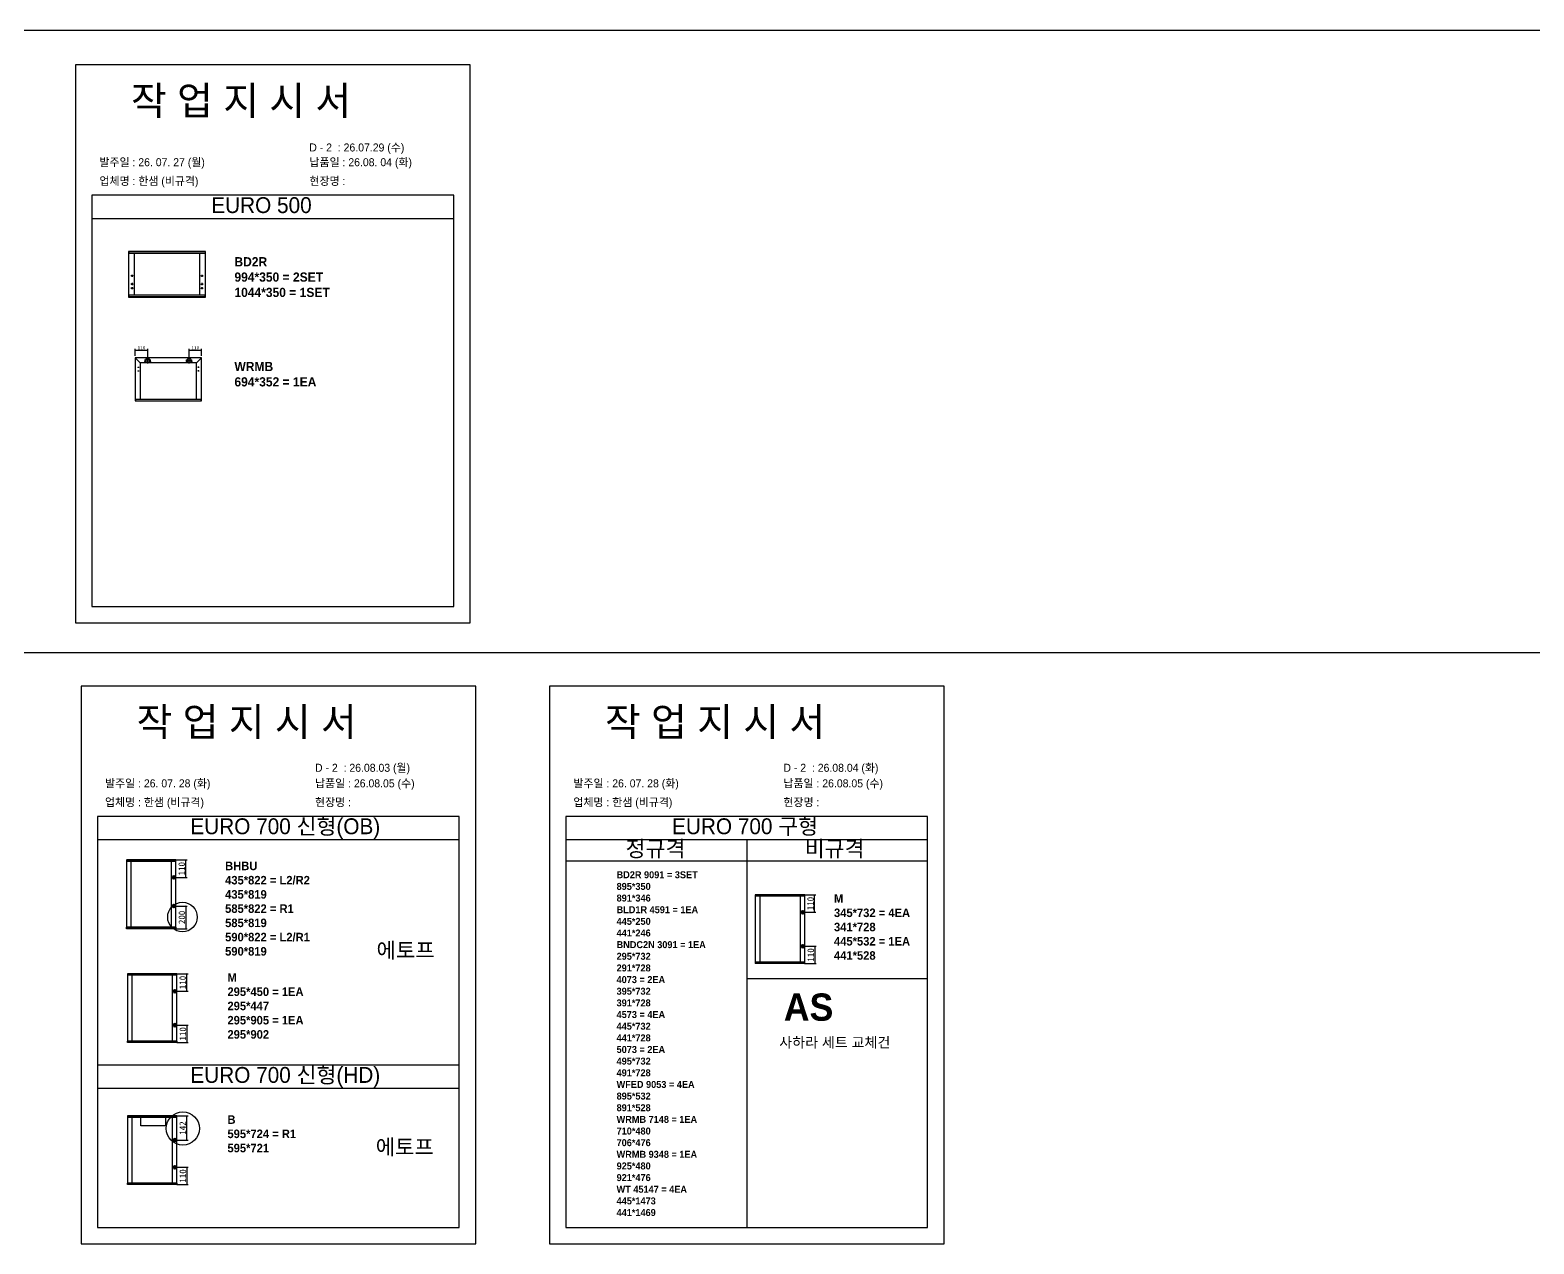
# Model space of a CAD drawing. Header units: millimetres. Extents: x -44117 to 256353, y -2095463 to 65325.
# Drawn here: x 113870 to 125316, y -1160810 to -1151568 of the extents above; entities that cross this region are included whole.
import ezdxf

# ---------------------------------------------------------------- set-up
doc = ezdxf.new("R2010")
doc.units = ezdxf.units.MM
doc.header["$LTSCALE"] = 10
doc.layers.add('Layer1', color=7, linetype='Continuous', lineweight=70)
doc.styles.add('MtX_Gulim', font='')
doc.styles.get('MtX_Gulim').set_extended_font_data('Gulim', bold=True)
doc.dimstyles.new('ISO-25', dxfattribs={"dimtxt": 2.5, "dimasz": 2.5, "dimexe": 1, "dimexo": 1, "dimtad": 1, "dimtxsty": 'Standard', "dimblk": 'ARCHTICK', "dimcen": 2.5, "dimadec": 0, "dimazin": 0, "dimtfac": 1, "dimtmove": 0, "dimatfit": 3, "dimfxl": 0, "dimarcsym": 0})

# ---------------------------------------------------------------- blocks, each defined once
blk = doc.blocks.new('_ArchTick')
at = {"color": 0, "linetype": 'ByBlock', "const_width": 0.15}
blk.add_lwpolyline([(-0.5, -0.5), (0.5, 0.5)], dxfattribs=at)
blk = doc.blocks.new('*D8070')
at = {"color": 0, "lineweight": -2}
for p, q in [((114670.7126620988, -1154048.559625376), (114670.7126620988, -1153995.666482949)), ((114670.7126620988, -1154005.666482949), (114765.0843343688, -1154005.666482949)), ((114765.0843343688, -1154067.174218451), (114765.0843343688, -1153995.666482949))]:
    blk.add_line(p, q, dxfattribs=at)
at = {"layer": 'Defpoints', "color": 0}
for p in [(114765.0843343688, -1154005.666482949), (114670.7126620988, -1154063.559625376), (114765.0843343688, -1154082.174218451)]:
    blk.add_point(p, dxfattribs=at)
at = {"color": 0, "lineweight": -2, "xscale": 10, "yscale": 10, "zscale": 10, "rotation": 180}
blk.add_blockref('_ArchTick', (114670.7126620988, -1154005.666482949), dxfattribs=at)
at = {"color": 0, "lineweight": -2, "xscale": 10, "yscale": 10, "zscale": 10}
blk.add_blockref('_ArchTick', (114765.0843343688, -1154005.666482949), dxfattribs=at)
at = {"color": 0, "insert": (114717.8984982338, -1153986.916482949), "char_height": 25, "attachment_point": 5}
blk.add_mtext('110', dxfattribs=at)
blk = doc.blocks.new('*D8071')
at = {"color": 0, "lineweight": -2}
for p, q in [((115080.3629615158, -1154067.174218451), (115080.3629615158, -1153995.666482949)), ((115080.3629615158, -1154005.666482949), (115174.7346194368, -1154005.666482949)), ((115174.7346194368, -1154048.559625376), (115174.7346194368, -1153995.666482949))]:
    blk.add_line(p, q, dxfattribs=at)
at = {"layer": 'Defpoints', "color": 0}
for p in [(115174.7346194368, -1154005.666482949), (115080.3629615158, -1154082.174218451), (115174.7346194368, -1154063.559625376)]:
    blk.add_point(p, dxfattribs=at)
at = {"color": 0, "lineweight": -2, "xscale": 10, "yscale": 10, "zscale": 10, "rotation": 180}
blk.add_blockref('_ArchTick', (115080.3629615158, -1154005.666482949), dxfattribs=at)
at = {"color": 0, "lineweight": -2, "xscale": 10, "yscale": 10, "zscale": 10}
blk.add_blockref('_ArchTick', (115174.7346194368, -1154005.666482949), dxfattribs=at)
at = {"color": 0, "insert": (115127.5487904763, -1153986.916482949), "char_height": 25, "attachment_point": 5}
blk.add_mtext('110', dxfattribs=at)
blk = doc.blocks.new('*D8093')
at = {"color": 0, "lineweight": -2}
for p, q in [((114979.0816087353, -1157886.735194737), (115065.2692093611, -1157886.735194737)), ((115055.2692093611, -1158019.724194063), (115055.2692093611, -1157886.735194737)), ((114979.0816087353, -1158019.724194063), (115065.2692093611, -1158019.724194063))]:
    blk.add_line(p, q, dxfattribs=at)
at = {"layer": 'Defpoints', "color": 0}
for p in [(114964.0816087353, -1157886.735194737), (115055.2692093611, -1157886.735194737), (114964.0816087353, -1158019.724194063)]:
    blk.add_point(p, dxfattribs=at)
at = {"color": 0, "lineweight": -2, "xscale": 10, "yscale": 10, "zscale": 10}
for p, rotation in [((115055.2692093611, -1157886.735194737), 90), ((115055.2692093611, -1158019.724194063), 270)]:
    blk.add_blockref('_ArchTick', p, dxfattribs=dict(at, rotation=rotation))
at = {"color": 0, "insert": (115024.0192093611, -1157953.2296944), "char_height": 25, "attachment_point": 5, "rotation": 90}
blk.add_mtext('{\\H2x;110}', dxfattribs=at)
blk = doc.blocks.new('*D8094')
at = {"color": 0, "lineweight": -2}
for p, q in [((114979.0816087353, -1158237.653021073), (115066.7276822408, -1158237.653021073)), ((115056.7276822408, -1158237.653021073), (115056.7276822408, -1158410.451466923)), ((114979.0816087353, -1158410.451466923), (115066.7276822408, -1158410.451466923))]:
    blk.add_line(p, q, dxfattribs=at)
at = {"layer": 'Defpoints', "color": 0}
for p in [(114964.0816087353, -1158237.653021073), (114964.0816087353, -1158410.451466923), (115056.7276822408, -1158410.451466923)]:
    blk.add_point(p, dxfattribs=at)
at = {"color": 0, "lineweight": -2, "xscale": 10, "yscale": 10, "zscale": 10}
for p, rotation in [((115056.7276822408, -1158237.653021073), 90), ((115056.7276822408, -1158410.451466923), 270)]:
    blk.add_blockref('_ArchTick', p, dxfattribs=dict(at, rotation=rotation))
at = {"color": 0, "insert": (115025.4776822408, -1158324.052243998), "char_height": 25, "attachment_point": 5, "rotation": 90}
blk.add_mtext('{\\H2x;200}', dxfattribs=at)
blk = doc.blocks.new('*D8100')
at = {"color": 0, "lineweight": -2}
for p, q in [((114986.7172838123, -1158753.171453733), (115072.9048844381, -1158753.171453733)), ((115062.9048844381, -1158886.16045306), (115062.9048844381, -1158753.171453733)), ((114986.7172838123, -1158886.16045306), (115072.9048844381, -1158886.16045306))]:
    blk.add_line(p, q, dxfattribs=at)
at = {"layer": 'Defpoints', "color": 0}
for p in [(114971.7172838123, -1158753.171453733), (115062.9048844381, -1158753.171453733), (114971.7172838123, -1158886.16045306)]:
    blk.add_point(p, dxfattribs=at)
at = {"color": 0, "lineweight": -2, "xscale": 10, "yscale": 10, "zscale": 10}
for p, rotation in [((115062.9048844381, -1158753.171453733), 90), ((115062.9048844381, -1158886.16045306), 270)]:
    blk.add_blockref('_ArchTick', p, dxfattribs=dict(at, rotation=rotation))
at = {"color": 0, "insert": (115031.6548844381, -1158819.665953397), "char_height": 25, "attachment_point": 5, "rotation": 90}
blk.add_mtext('{\\H2x;110}', dxfattribs=at)
blk = doc.blocks.new('*D8101')
at = {"color": 0, "lineweight": -2}
for p, q in [((114986.7172838123, -1159144.730956381), (115074.3633573178, -1159144.730956381)), ((115064.3633573178, -1159144.730956381), (115064.3633573178, -1159276.88772592)), ((114986.7172838123, -1159276.88772592), (115074.3633573178, -1159276.88772592))]:
    blk.add_line(p, q, dxfattribs=at)
at = {"layer": 'Defpoints', "color": 0}
for p in [(114971.7172838123, -1159144.730956381), (114971.7172838123, -1159276.88772592), (115064.3633573178, -1159276.88772592)]:
    blk.add_point(p, dxfattribs=at)
at = {"color": 0, "lineweight": -2, "xscale": 10, "yscale": 10, "zscale": 10}
for p, rotation in [((115064.3633573178, -1159144.730956381), 90), ((115064.3633573178, -1159276.88772592), 270)]:
    blk.add_blockref('_ArchTick', p, dxfattribs=dict(at, rotation=rotation))
at = {"color": 0, "insert": (115033.1133573178, -1159210.809341151), "char_height": 25, "attachment_point": 5, "rotation": 90}
blk.add_mtext('{\\H2x;110}', dxfattribs=at)
blk = doc.blocks.new('*D8103')
at = {"color": 0, "lineweight": -2}
for p, q in [((114986.7172838123, -1159835.224766269), (115072.9048844381, -1159835.224766269)), ((115062.9048844381, -1160020.019895938), (115062.9048844381, -1159835.224766269)), ((114986.7172838123, -1160020.019895938), (115072.9048844381, -1160020.019895938))]:
    blk.add_line(p, q, dxfattribs=at)
at = {"layer": 'Defpoints', "color": 0}
for p in [(114971.7172838123, -1159835.224766269), (115062.9048844381, -1159835.224766269), (114971.7172838123, -1160020.019895938)]:
    blk.add_point(p, dxfattribs=at)
at = {"color": 0, "lineweight": -2, "xscale": 10, "yscale": 10, "zscale": 10}
for p, rotation in [((115062.9048844381, -1159835.224766269), 90), ((115062.9048844381, -1160020.019895938), 270)]:
    blk.add_blockref('_ArchTick', p, dxfattribs=dict(at, rotation=rotation))
at = {"color": 0, "insert": (115031.6548844381, -1159927.622331103), "char_height": 25, "attachment_point": 5, "rotation": 90}
blk.add_mtext('{\\H2x;142}', dxfattribs=at)
blk = doc.blocks.new('*D8104')
at = {"color": 0, "lineweight": -2}
for p, q in [((114986.7172838123, -1160226.784268916), (115074.3633573178, -1160226.784268916)), ((115064.3633573178, -1160226.784268916), (115064.3633573178, -1160358.941038455)), ((114986.7172838123, -1160358.941038455), (115074.3633573178, -1160358.941038455))]:
    blk.add_line(p, q, dxfattribs=at)
at = {"layer": 'Defpoints', "color": 0}
for p in [(114971.7172838123, -1160226.784268916), (114971.7172838123, -1160358.941038455), (115064.3633573178, -1160358.941038455)]:
    blk.add_point(p, dxfattribs=at)
at = {"color": 0, "lineweight": -2, "xscale": 10, "yscale": 10, "zscale": 10}
for p, rotation in [((115064.3633573178, -1160226.784268916), 90), ((115064.3633573178, -1160358.941038455), 270)]:
    blk.add_blockref('_ArchTick', p, dxfattribs=dict(at, rotation=rotation))
at = {"color": 0, "insert": (115033.1133573178, -1160292.862653686), "char_height": 25, "attachment_point": 5, "rotation": 90}
blk.add_mtext('{\\H2x;110}', dxfattribs=at)
blk = doc.blocks.new('*D8117')
at = {"color": 0, "lineweight": -2}
for p, q in [((119765.5092938927, -1158152.223462549), (119851.6968945185, -1158152.223462549)), ((119841.6968945185, -1158285.212461875), (119841.6968945185, -1158152.223462549)), ((119765.5092938927, -1158285.212461875), (119851.6968945185, -1158285.212461875))]:
    blk.add_line(p, q, dxfattribs=at)
at = {"layer": 'Defpoints', "color": 0}
for p in [(119750.5092938927, -1158152.223462549), (119841.6968945185, -1158152.223462549), (119750.5092938927, -1158285.212461875)]:
    blk.add_point(p, dxfattribs=at)
at = {"color": 0, "lineweight": -2, "xscale": 10, "yscale": 10, "zscale": 10}
for p, rotation in [((119841.6968945185, -1158152.223462549), 90), ((119841.6968945185, -1158285.212461875), 270)]:
    blk.add_blockref('_ArchTick', p, dxfattribs=dict(at, rotation=rotation))
at = {"color": 0, "insert": (119810.4468945185, -1158218.717962212), "char_height": 25, "attachment_point": 5, "rotation": 90}
blk.add_mtext('{\\H2x;110}', dxfattribs=at)
blk = doc.blocks.new('*D8118')
at = {"color": 0, "lineweight": -2}
for p, q in [((119765.5092938928, -1158543.782965197), (119853.1553673982, -1158543.782965197)), ((119843.1553673982, -1158543.782965197), (119843.1553673982, -1158675.939734736)), ((119765.5092938928, -1158675.939734736), (119853.1553673982, -1158675.939734736))]:
    blk.add_line(p, q, dxfattribs=at)
at = {"layer": 'Defpoints', "color": 0}
for p in [(119750.5092938928, -1158543.782965197), (119750.5092938928, -1158675.939734736), (119843.1553673982, -1158675.939734736)]:
    blk.add_point(p, dxfattribs=at)
at = {"color": 0, "lineweight": -2, "xscale": 10, "yscale": 10, "zscale": 10}
for p, rotation in [((119843.1553673982, -1158543.782965197), 90), ((119843.1553673982, -1158675.939734736), 270)]:
    blk.add_blockref('_ArchTick', p, dxfattribs=dict(at, rotation=rotation))
at = {"color": 0, "insert": (119811.9053673982, -1158609.861349966), "char_height": 25, "attachment_point": 5, "rotation": 90}
blk.add_mtext('{\\H2x;110}', dxfattribs=at)

msp = doc.modelspace()

# ---------------------------------------------------------------- linework, layer by layer
at = {"color": 1}
for p, q in [((104196.7372060149, -1151567.958450844), (196465.8840699345, -1151567.958450844)), ((104196.7372060149, -1156306.428321245), (196465.8840699345, -1156306.428321245))]:
    msp.add_line(p, q, dxfattribs=at)
for p, q in [((117094.151123673, -1152826.083600116), (114341.2701035979, -1152826.083600116)), ((117094.151123673, -1153004.842107913), (114341.2701035979, -1153004.842107913)), ((114618.1651847547, -1153255.317427697), (114618.1651847547, -1153600.282797706)), ((115206.2866608443, -1153256.207023207), (114618.1651847547, -1153256.207023207)), ((115206.2866608443, -1153269.649799803), (114618.1651847547, -1153269.649799803)), ((115205.7924411165, -1153254.82320797), (114618.6594044825, -1153254.82320797)), ((114620.6362833937, -1153254.82320797), (114620.6362833937, -1153269.649799803)), ((114662.6449602573, -1153269.649799803), (114662.6449602573, -1153585.9504256)), ((115161.8068853417, -1153585.9504256), (115161.8068853417, -1153269.649799803)), ((115203.8155622053, -1153254.82320797), (115203.8155622053, -1153269.649799803)), ((115206.2866608443, -1153600.282797706), (115206.2866608443, -1153255.317427697)), ((114646.3357092397, -1153430.518316474), (114646.3357092397, -1153446.827567492)), ((115178.1161363593, -1153430.518316474), (115178.1161363593, -1153446.827567492)), ((114654.4903347485, -1153438.672944461), (114638.1810837309, -1153438.672944461)), ((114654.4903347485, -1153501.93306962), (114638.1810837309, -1153501.93306962)), ((114654.4903347485, -1153533.563134452), (114638.1810837309, -1153533.563134452)), ((114646.3357092397, -1153493.778441634), (114646.3357092397, -1153510.087692651)), ((114646.3357092397, -1153525.408506466), (114646.3357092397, -1153541.717757483)), ((115169.9615108506, -1153438.672944461), (115186.2707618681, -1153438.672944461)), ((115169.9615108506, -1153501.93306962), (115186.2707618681, -1153501.93306962)), ((115169.9615108506, -1153533.563134452), (115186.2707618681, -1153533.563134452)), ((115178.1161363593, -1153493.778441634), (115178.1161363593, -1153510.087692651)), ((115178.1161363593, -1153525.408506466), (115178.1161363593, -1153541.717757483)), ((115206.2866608443, -1153585.9504256), (114618.1651847547, -1153585.9504256)), ((115206.2866608443, -1153599.393202196), (114618.1651847547, -1153599.393202196)), ((114618.6594044825, -1153600.777017434), (115205.7924411165, -1153600.777017434)), ((114620.6362833937, -1153585.9504256), (114620.6362833937, -1153600.777017434)), ((115203.8155622053, -1153600.777017434), (115203.8155622053, -1153585.9504256)), ((114670.2797645854, -1154063.559625376), (114670.2797645854, -1154391.695940532)), ((114708.8076432779, -1154102.087504068), (114670.4065573315, -1154063.253520608)), ((115174.7346194368, -1154063.126727862), (114670.7126620988, -1154063.126727862)), ((114708.8076432779, -1154102.087504068), (114708.8076432779, -1154380.00770767)), ((115136.6396382577, -1154102.087504068), (114708.8076432779, -1154102.087504068)), ((114788.6968578188, -1154082.174218451), (114741.4718109189, -1154082.174218451)), ((114749.0671211716, -1154090.832168719), (114742.1407609572, -1154090.832168719)), ((114745.6039410644, -1154087.368988613), (114745.6039410644, -1154094.295348827)), ((114765.0843271943, -1154105.786741901), (114765.0843271943, -1154058.561695001)), ((114788.0278973775, -1154090.832168719), (114781.1015371631, -1154090.832168719)), ((114784.5647172703, -1154087.368988613), (114784.5647172703, -1154094.295348827)), ((115056.7504380659, -1154082.174218451), (115103.9754849658, -1154082.174218451)), ((115064.3457626676, -1154090.832168719), (115057.4194024532, -1154090.832168719)), ((115060.8825825604, -1154087.368988613), (115060.8825825604, -1154094.295348827)), ((115080.3629686903, -1154105.786741901), (115080.3629686903, -1154058.561695001)), ((115103.3065388735, -1154090.832168719), (115096.3801786591, -1154090.832168719)), ((115099.8433587663, -1154087.368988613), (115099.8433587663, -1154094.295348827)), ((115136.6396382577, -1154102.087504068), (115175.0407242041, -1154063.253520608)), ((115136.6396382577, -1154379.141912643), (115136.6396382577, -1154102.087504068)), ((115175.1675169502, -1154391.695940532), (115175.1675169502, -1154063.559625376)), ((114689.7601598629, -1154135.853511428), (114698.4181101309, -1154135.853511428)), ((114689.7601598629, -1154163.558950971), (114698.4181101309, -1154163.558950971)), ((114694.0891349969, -1154131.524534979), (114694.0891349969, -1154140.182485247)), ((114694.0891349969, -1154159.229974521), (114694.0891349969, -1154167.887924789)), ((115155.6871360218, -1154135.853511428), (115147.0291857538, -1154135.853511428)), ((115155.6871360218, -1154163.558950971), (115147.0291857538, -1154163.558950971)), ((115151.3581608878, -1154131.524534979), (115151.3581608878, -1154140.182485247)), ((115151.3581608878, -1154159.229974521), (115151.3581608878, -1154167.887924789)), ((114670.2797645854, -1154379.141912643), (115175.1675169502, -1154379.141912643)), ((114670.2797645854, -1154390.916725008), (115174.7346194368, -1154390.916725008)), ((114670.7126620988, -1154392.128838045), (115174.7346194368, -1154392.128838045)), ((114672.4442521524, -1154379.141912643), (114672.4442521524, -1154392.128838045)), ((115173.0030293832, -1154392.128838045), (115173.0030293832, -1154379.141912643)), ((117136.6007183642, -1157555.462549051), (114383.7196982891, -1157555.462549051)), ((120701.5256044202, -1157555.462549051), (117948.6445843451, -1157555.462549051)), ((117136.6007183642, -1157734.221056849), (114383.7196982891, -1157734.221056849)), ((120701.5256044202, -1157734.221056849), (117948.6445843451, -1157734.221056849)), ((119325.0850943826, -1157734.221056849), (119325.0850943826, -1160685.220627125)), ((114603.2966956889, -1157887.111427683), (114603.2966956889, -1158410.075221508)), ((114980.353891629, -1157887.788646984), (114603.2966956889, -1157887.788646984)), ((114980.353891629, -1157898.022183093), (114603.2966956889, -1157898.022183093)), ((114979.9776586838, -1157886.735194737), (114603.6729286341, -1157886.735194737)), ((114636.7814278115, -1157897.269717202), (114636.7814278115, -1158399.164478567)), ((114946.4929265611, -1158399.164478567), (114946.4929265611, -1157898.022183093)), ((114978.4727269029, -1157898.022183093), (114978.4727269029, -1157886.735194737)), ((114980.353891629, -1158410.075221508), (114980.353891629, -1157887.111427683)), ((120701.5256044202, -1157896.49004676), (117948.6445843451, -1157896.49004676)), ((119389.7243808463, -1158152.599695495), (119389.7243808463, -1158675.56348932)), ((119766.7815767864, -1158153.276914796), (119389.7243808463, -1158153.276914796)), ((119766.7815767864, -1158163.510450905), (119389.7243808463, -1158163.510450905)), ((119766.4053438412, -1158152.223462549), (119390.1006137915, -1158152.223462549)), ((119423.2091129689, -1158162.757985014), (119423.2091129689, -1158664.652746379)), ((119732.9206117185, -1158664.652746379), (119732.9206117185, -1158163.510450905)), ((119764.9004120603, -1158163.510450905), (119764.9004120603, -1158152.223462549)), ((119766.7815767864, -1158675.56348932), (119766.7815767864, -1158152.599695495)), ((114980.353891629, -1158399.164478567), (114603.2966956889, -1158399.164478567)), ((114980.353891629, -1158409.398014677), (114603.2966956889, -1158409.398014677)), ((114979.9776586838, -1158410.451466923), (114603.6729286341, -1158410.451466923)), ((114605.1778604149, -1158410.451466923), (114605.1778604149, -1158399.164478567)), ((114978.4727269029, -1158399.164478567), (114978.4727269029, -1158410.451466923)), ((119766.7815767864, -1158664.652746379), (119389.7243808463, -1158664.652746379)), ((119766.7815767864, -1158674.886282489), (119389.7243808463, -1158674.886282489)), ((119766.4053438412, -1158675.939734736), (119390.1006137915, -1158675.939734736)), ((119391.6055455723, -1158675.939734736), (119391.6055455723, -1158664.652746379)), ((119764.9004120603, -1158664.652746379), (119764.9004120603, -1158675.939734736)), ((114610.9323707659, -1158753.547686679), (114610.9323707659, -1159276.511480504)), ((114987.9895667059, -1158754.22490598), (114610.9323707659, -1158754.22490598)), ((114987.9895667059, -1158764.45844209), (114610.9323707659, -1158764.45844209)), ((114987.6133337607, -1158753.171453733), (114611.3086037111, -1158753.171453733)), ((114644.4171028885, -1158763.705976199), (114644.4171028885, -1159265.600737564)), ((114954.1286016381, -1159265.600737564), (114954.1286016381, -1158764.45844209)), ((114986.1084019799, -1158764.45844209), (114986.1084019799, -1158753.171453733)), ((114987.9895667059, -1159276.511480504), (114987.9895667059, -1158753.547686679)), ((120704.3715086304, -1158792.766698347), (119327.9309985929, -1158792.766698347)), ((114987.9895667059, -1159265.600737564), (114610.9323707659, -1159265.600737564)), ((114612.8135354918, -1159276.88772592), (114612.8135354918, -1159265.600737564)), ((114986.1084019799, -1159265.600737564), (114986.1084019799, -1159276.88772592)), ((114987.9895667059, -1159275.834273673), (114610.9323707659, -1159275.834273673)), ((114987.6133337607, -1159276.88772592), (114611.3086037111, -1159276.88772592)), ((117136.6007183642, -1159448.860811144), (114383.7196982891, -1159448.860811144)), ((117136.6007183642, -1159627.619318941), (114383.7196982891, -1159627.619318941)), ((114610.9323707659, -1159835.600999214), (114610.9323707659, -1160358.564793039)), ((114987.9895667059, -1159836.278218515), (114610.9323707659, -1159836.278218515)), ((114987.6133337607, -1159835.224766269), (114611.3086037111, -1159835.224766269)), ((114986.1084019799, -1159846.511754625), (114986.1084019799, -1159835.224766269)), ((114987.9895667059, -1160358.564793039), (114987.9895667059, -1159835.600999214)), ((114987.9895667059, -1159846.511754625), (114610.9323707659, -1159846.511754625)), ((114644.4171028885, -1159845.759288734), (114644.4171028885, -1160347.654050099)), ((114954.1286016381, -1160347.654050099), (114954.1286016381, -1159846.511754625)), ((114987.9895667059, -1160347.654050099), (114610.9323707659, -1160347.654050099)), ((114987.9895667059, -1160357.887586208), (114610.9323707659, -1160357.887586208)), ((114987.6133337607, -1160358.941038455), (114611.3086037111, -1160358.941038455)), ((114612.8135354918, -1160358.941038455), (114612.8135354918, -1160347.654050099)), ((114986.1084019799, -1160347.654050099), (114986.1084019799, -1160358.941038455))]:
    msp.add_line(p, q)
for points in [[(114216.1391481399, -1156080.972633647), (117219.2820791309, -1156080.972633647), (117219.2820791309, -1151833.670488389), (114216.1391481399, -1151833.670488389)], [(114258.5887428311, -1160810.351582583), (117261.7316738221, -1160810.351582583), (117261.7316738221, -1156563.049437324), (114258.5887428311, -1156563.049437324)], [(117823.5136288871, -1160810.351582583), (120826.6565598781, -1160810.351582583), (120826.6565598781, -1156563.049437324), (117823.5136288871, -1156563.049437324)]]:
    msp.add_lwpolyline(points, close=True)
for points in [[(114341.2701035979, -1152826.083600116), (114341.2701035979, -1155955.84167819), (117094.151123673, -1155955.84167819), (117094.151123673, -1152826.083600116)], [(114383.7196982891, -1157555.462549051), (114383.7196982891, -1160685.220627125), (117136.6007183642, -1160685.220627125), (117136.6007183642, -1157555.462549051)], [(117948.6445843451, -1157555.462549051), (117948.6445843451, -1160685.220627125), (120701.5256044202, -1160685.220627125), (120701.5256044202, -1157555.462549051)], [(114899.64440016, -1159835.224766269), (114899.64440016, -1159910.368328974), (114711.923363153, -1159910.368328974), (114711.923363153, -1159835.224766269)]]:
    msp.add_lwpolyline(points)
for centre, radius in [((114646.3357092397, -1153438.672944461), 4.942197278064082), ((115178.1161363593, -1153438.672944461), 4.942197278064082), ((114646.3357092397, -1153501.93306962), 4.942197278064082), ((114646.3357092397, -1153533.563134452), 4.942197278064082), ((115178.1161363593, -1153501.93306962), 4.942197278064082), ((115178.1161363593, -1153533.563134452), 4.942197278064082), ((114745.6039410644, -1154090.832168719), 1.385272042876751), ((114765.0843271943, -1154082.174218451), 15.15141296896446), ((114784.5647172703, -1154090.832168719), 1.385272042876751), ((115060.8825825604, -1154090.832168719), 1.385272042876751), ((115080.3629686903, -1154082.174218451), 15.15141296896446), ((115099.8433587663, -1154090.832168719), 1.385272042876751), ((114694.0891349969, -1154135.853510113), 1.298692540196954), ((114694.0891349969, -1154163.558949655), 1.298692540196954), ((115151.3581608878, -1154135.853510113), 1.298692540196954), ((115151.3581608878, -1154163.558949655), 1.298692540196954)]:
    msp.add_circle(centre, radius)
for centre, radius in [((115029.8364359761, -1158321.695462588), 112.3735915524885), ((115032.7191119136, -1159931.048117239), 126.4679064250086)]:
    msp.add_circle(centre, radius, dxfattribs=at)
for centre, radius, start, end in [((114618.6594044825, -1153255.317427697), 0.4942197278064082, 90, 180), ((115205.7924411165, -1153255.317427697), 0.494219727806408, 0, 90), ((114618.6594044825, -1153600.282797706), 0.4942197278064082, 180, 270), ((115205.7924411165, -1153600.282797706), 0.494219727806408, 270, 0), ((114670.7126620988, -1154063.559625376), 0.4328975133989847, 90, 180), ((115174.7346194368, -1154063.559625376), 0.4328975133989845, 0, 90), ((114670.7126620988, -1154391.695940532), 0.4328975133989847, 180, 270), ((115174.7346194368, -1154391.695940532), 0.4328975133989845, 270, 0), ((114979.9776586838, -1157887.111427683), 0.3762329451979292, 0, 90), ((119766.4053438412, -1158152.599695495), 0.3762329451979292, 0, 90), ((114603.6729286341, -1158410.075233978), 0.3762329451979295, 180, 270), ((114979.9776586838, -1158410.075233978), 0.3762329451979292, 270, 0), ((119390.1006137915, -1158675.56350179), 0.3762329451979295, 180, 270), ((119766.4053438412, -1158675.56350179), 0.3762329451979292, 270, 0), ((114987.6133337607, -1158753.547686679), 0.3762329451979292, 0, 90), ((114611.3086037111, -1159276.511492975), 0.3762329451979295, 180, 270), ((114987.6133337607, -1159276.511492975), 0.3762329451979292, 270, 0), ((114987.6133337607, -1159835.600999214), 0.3762329451979292, 0, 90), ((114611.3086037111, -1160358.56480551), 0.3762329451979295, 180, 270), ((114987.6133337607, -1160358.56480551), 0.3762329451979292, 270, 0)]:
    msp.add_arc(centre, radius, start, end)
at = {"layer": 'Layer1'}
for p, q in [((114964.0816087353, -1158005.857701868), (114964.0816087353, -1158033.590686259)), ((114964.0816087353, -1158251.519513269), (114964.0816087353, -1158223.786528877)), ((119750.5092938928, -1158271.34596968), (119750.5092938928, -1158299.078954071)), ((119750.5092938928, -1158557.649457393), (119750.5092938928, -1158529.916473001)), ((114971.7172838123, -1158872.293960864), (114971.7172838123, -1158900.026945256)), ((114971.7172838123, -1159158.597448577), (114971.7172838123, -1159130.864464185)), ((114971.7172838123, -1160006.153403742), (114971.7172838123, -1160033.886388134)), ((114971.7172838123, -1160240.650761112), (114971.7172838123, -1160212.91777672))]:
    msp.add_line(p, q, dxfattribs=at)
for points in [[(114977.9481009312, -1158019.724194063), (114950.2151165394, -1158019.724194063)], [(114977.9481009312, -1158237.653021073), (114950.2151165394, -1158237.653021073)], [(119764.3757860886, -1158285.212461875), (119736.6428016969, -1158285.212461875)], [(119764.3757860886, -1158543.782965197), (119736.6428016969, -1158543.782965197)], [(114985.5837760082, -1158886.16045306), (114957.8507916164, -1158886.16045306)], [(114985.5837760082, -1159144.730956381), (114957.8507916164, -1159144.730956381)], [(114985.5837760082, -1160020.019895938), (114957.8507916164, -1160020.019895938)], [(114985.5837760082, -1160226.784268916), (114957.8507916164, -1160226.784268916)]]:
    msp.add_lwpolyline(points, close=True, dxfattribs=at)
for centre in [(114964.0816087353, -1158019.724194063), (114964.0816087353, -1158237.653021073), (119750.5092938928, -1158285.212461875), (119750.5092938928, -1158543.782965197), (114971.7172838123, -1158886.16045306), (114971.7172838123, -1159144.730956381), (114971.7172838123, -1160020.019895938), (114971.7172838123, -1160226.784268916)]:
    msp.add_circle(centre, 9.244328130579406, dxfattribs=at)

# ---------------------------------------------------------------- texts
at = {"linetype": 'Continuous', "style": 'MtX_Gulim'}
for p in [(116506.9358107824, -1158632.931829467), (116500.6946957858, -1160130.79942865)]:
    msp.add_text('에토프', height=117.5915742963859, dxfattribs=at).set_placement(p)
at = {"attachment_point": 1}
for s, width, gutter_width, heights, insert, char_height in [('{\\fGulim|b0|i0|c129|p50;작 업 지 시 서}', 5121.296951961584, 19.35591821078906, [-241.3226809470841], (114638.3454914638, -1151996.447473652), 216.7862839608375), ('{\\fGulim|b0|i0|c129|p50;\\C1;D - 2  : 26.07.29 (수)}', 5874.432147175323, 22.20238920767984, [62.32695565935605], (115995.3166529056, -1152431.370739164), 60.92335598587348), ('\\pt11;{\\fGulim|b0|i0|c129|p50;발주일 : 26. 07. 27 (월)}', 5874.432147175323, 22.20238920767984, [61.2859131100375], (114398.0874095826, -1152543.682094365), 60.92335598587348), ('{\\fGulim|b0|i0|c129|p50;납품일 : 26.08. 04 (화)}', 5874.432147175323, 22.20238920767984, [62.32695565935605], (115996.620326003, -1152543.682094365), 60.92335598587348), ('{\\fGulim|b0|i0|c129|p50;업체명 : 한샘 (비규격)}', 5874.432147175323, 22.20238920767984, [64.14321788595585], (114398.0874095826, -1152686.942882771), 60.92335598587348), ('{\\fGulim|b0|i0|c129|p50;현장명 : }', 5874.432147175323, 22.20238920767984, [-67.9810550148628], (115996.620326003, -1152686.942882771), 60.92335598587348), ('{\\fGulim|b0|i0|c129|p50;EURO 500}', 2854.900365245303, 10.79008276379565, [-124.2281912235456], (115249.0142530499, -1152840.378330129), 120.8489269545113), ('{\\f굴림|b1|i0|c129|p50;BD2R\\P994*350 = 2SET\\P1044*350 = 1SET}', 29239.48673065499, 376.0457056817471, [-305.5555555555555], (115425.404032332, -1153296.971524994), 70), ('{\\f굴림|b1|i0|c129|p50;WRMB\\P694*352 = 1EA}', 29239.48673065499, 376.0457056817471, [-189.0740740740741], (115425.404032332, -1154094.683088341), 70), ('{\\fGulim|b0|i0|c129|p50;작 업 지 시 서}', 5121.296951961584, 19.35591821078906, [-241.3226809470841], (114680.795086155, -1156725.826422587), 216.7862839608375), ('{\\fGulim|b0|i0|c129|p50;작 업 지 시 서}', 5121.296951961584, 19.35591821078906, [-241.3226809470841], (118245.719972211, -1156725.826422587), 216.7862839608375), ('\\pt11;{\\fGulim|b0|i0|c129|p50;발주일 : 26. 07. 28 (화)}', 5874.432147175323, 22.20238920767984, [61.2859131100375], (114440.5370042738, -1157273.0610433), 60.92335598587348), ('{\\fGulim|b0|i0|c129|p50;납품일 : 26.08.05 (수)}', 5874.432147175323, 22.20238920767984, [62.32695565935605], (116039.0699206942, -1157273.0610433), 60.92335598587348), ('\\pt11;{\\fGulim|b0|i0|c129|p50;발주일 : 26. 07. 28 (화)}', 5874.432147175323, 22.20238920767984, [61.2859131100375], (118005.4618903298, -1157273.0610433), 60.92335598587348), ('{\\fGulim|b0|i0|c129|p50;납품일 : 26.08.05 (수)}', 5874.432147175323, 22.20238920767984, [62.32695565935605], (119603.9948067502, -1157273.0610433), 60.92335598587348), ('{\\fGulim|b0|i0|c129|p50;업체명 : 한샘 (비규격)}', 5874.432147175323, 22.20238920767984, [64.14321788595585], (114440.5370042738, -1157416.321831706), 60.92335598587348), ('{\\fGulim|b0|i0|c129|p50;현장명 : }', 5874.432147175323, 22.20238920767984, [-67.9810550148628], (116039.0699206942, -1157416.321831706), 60.92335598587348), ('{\\fGulim|b0|i0|c129|p50;업체명 : 한샘 (비규격)}', 5874.432147175323, 22.20238920767984, [64.14321788595585], (118005.4618903298, -1157416.321831706), 60.92335598587348), ('{\\fGulim|b0|i0|c129|p50;현장명 : }', 5874.432147175323, 22.20238920767984, [-67.9810550148628], (119603.9948067502, -1157416.321831706), 60.92335598587348), ('{\\fGulim|b0|i0|c129|p50;EURO 700 신형(OB)}', 2854.900365245303, 10.79008276379565, [-152.0668921065422], (115089.9048908495, -1157569.757279065), 120.8489269545113), ('{\\fGulim|b0|i0|c129|p50;EURO 700 구형}', 2854.900365245303, 10.79008276379565, [-134.8487360690819], (118756.2478956002, -1157569.757279065), 120.8489269545113), ('{\\fGulim|b0|i0|c129|p50;정규격}', 2854.900365245303, 10.79008276379565, [-134.8487360690819], (118402.9845964002, -1157740.912886176), 120.8489269545113), ('{\\fGulim|b0|i0|c129|p50;비규격}', 2854.900365245303, 10.79008276379565, [-134.6878187229374], (119766.5707057345, -1157740.912886176), 120.8489269545113), ('{\\f굴림|b1|i0|c129|p50;BHBU\\P435*822 = L2/R2\\P\\C1;435*819\\P\\C256;585*822 = R1\\P\\C1;585*819\\P\\C256;590*822 = L2/R1\\P\\C1;590*819}', 24729.76360464521, 318.0466706449355, [3896.04217938072], (115354.5085022542, -1157899.793672342), 65), ('{\\f굴림|b1|i0|c129|p50;BD2R 9091 = 3SET\\P895*350 \\P\\C1;891*346\\P\\C256;BLD1R 4591 = 1EA\\P445*250\\P\\C1;441*246\\P\\C256;BNDC2N 3091 = 1EA\\P295*732\\P\\C1;291*728\\P\\C256;4073 = 2EA\\P395*732\\P\\C1;391*728\\P\\C256;4573 = 4EA\\P445*732\\P\\C1;441*728\\P\\C256;5073 = 2EA\\P495*732\\P\\C1;491*728\\P\\C256;WFED 9053 = 4EA\\P895*532\\P\\C1;891*528\\P\\C256;WRMB 7148 = 1EA\\P710*480\\P\\C1;706*476\\P\\C256;WRMB 9348 = 1EA\\P925*480\\P\\C1;921*476\\P\\C256;WT 45147 = 4EA\\P445*1473\\P\\C1;441*1469}', 20241.73131356678, 260.3265989635252, [3188.976661569633], (118334.2416153661, -1157972.865899431), 53.2036034155498), ('{\\f굴림|b1|i0|c129|p50;M\\P345*732 = 4EA\\P\\C1;341*728\\P\\C256;445*532 = 1EA\\P\\C1;441*528}', 24729.76360464521, 318.0466706449355, [3896.04217938072], (119988.8714205196, -1158148.181285063), 65), ('{\\f굴림|b1|i0|c129|p50;M\\P295*450 = 1EA\\P\\C1;295*447\\P\\C256;295*905 = 1EA\\P\\C1;295*902}', 24729.76360464521, 318.0466706449355, [3896.04217938072], (115372.3484003506, -1158749.129276248), 65), ('{\\f굴림|b1|i0|c129|p50;사하라 세트 교체건}', 29900.01127635752, 384.5406365673979, [4710.587086840021], (119572.2249715992, -1159236.491708638), 78.58953947291974), ('{\\fGulim|b0|i0|c129|p50;EURO 700 신형(HD)}', 2854.900365245303, 10.79008276379565, [-152.0668921065422], (115089.9048908495, -1159463.155541157), 120.8489269545113), ('{\\f굴림|b1|i0|c129|p50;B\\P595*724 = R1\\P\\C1;595*721}', 24729.76360464521, 318.0466706449355, [3896.04217938072], (115372.3484003506, -1159831.182588783), 65)]:
    msp.add_mtext_dynamic_manual_height_columns(s, width=width, gutter_width=gutter_width, heights=heights, dxfattribs=dict(at, insert=insert, char_height=char_height))
at = {"color": 1, "attachment_point": 1}
for s, width, gutter_width, heights, insert, char_height in [('{\\fGulim|b0|i0|c129|p50;D - 2  : 26.08.03 (월)}', 5874.432147175323, 22.20238920767984, [62.32695565935605], (116039.0699206942, -1157154.518187608), 60.92335598587348), ('{\\fGulim|b0|i0|c129|p50;D - 2  : 26.08.04 (화)}', 5874.432147175323, 22.20238920767984, [62.32695565935605], (119603.9948067502, -1157154.518187608), 60.92335598587348), ('{\\f굴림|b1|i0|c129|p50;AS}', 79021.45837320221, 1016.285968070615, [12449.4087295013], (119606.663036794, -1158903.319403705), 207.7009257497848)]:
    msp.add_mtext_dynamic_manual_height_columns(s, width=width, gutter_width=gutter_width, heights=heights, dxfattribs=dict(at, insert=insert, char_height=char_height))

# ---------------------------------------------------------------- dimensions: what is measured, and where the dimension line sits
for base, p1, p2, picture, middle in [((114765.0843343688, -1154005.666482949), (114670.7126620988, -1154063.559625376), (114765.0843343688, -1154082.174218451), '*D8070', (114717.8984982338, -1153986.916482949)), ((115174.7346194368, -1154005.666482949), (115080.3629615158, -1154082.174218451), (115174.7346194368, -1154063.559625376), '*D8071', (115127.5487904763, -1153986.916482949))]:
    dim = msp.add_linear_dim(base=base, p1=p1, p2=p2, text='110', dimstyle='ISO-25', override={"dimscale": 10, "dimasz": 1, "dimexo": 1.5, "dimtxsty": 'Standard'})
    dim.commit()
    dim.dimension.update_dxf_attribs({"geometry": picture, "text_midpoint": middle})
for base, p1, p2, text, picture, middle in [((115055.2692093611, -1157886.735194737), (114964.0816087353, -1158019.724194063), (114964.0816087353, -1157886.735194737), '{\\H2x;110}', '*D8093', (115024.0192093611, -1157953.2296944)), ((115056.7276822408, -1158410.451466923), (114964.0816087353, -1158237.653021073), (114964.0816087353, -1158410.451466923), '{\\H2x;200}', '*D8094', (115025.4776822408, -1158324.052243998)), ((119843.1553673982, -1158675.939734736), (119750.5092938928, -1158543.782965197), (119750.5092938928, -1158675.939734736), '{\\H2x;110}', '*D8118', (119811.9053673982, -1158609.861349966)), ((115062.9048844381, -1158753.171453733), (114971.7172838123, -1158886.16045306), (114971.7172838123, -1158753.171453733), '{\\H2x;110}', '*D8100', (115031.6548844381, -1158819.665953397)), ((115064.3633573178, -1159276.88772592), (114971.7172838123, -1159144.730956381), (114971.7172838123, -1159276.88772592), '{\\H2x;110}', '*D8101', (115033.1133573178, -1159210.809341151)), ((115062.9048844381, -1159835.224766269), (114971.7172838123, -1160020.019895938), (114971.7172838123, -1159835.224766269), '{\\H2x;142}', '*D8103', (115031.6548844381, -1159927.622331103)), ((115064.3633573178, -1160358.941038455), (114971.7172838123, -1160226.784268916), (114971.7172838123, -1160358.941038455), '{\\H2x;110}', '*D8104', (115033.1133573178, -1160292.862653686))]:
    dim = msp.add_linear_dim(base=base, p1=p1, p2=p2, angle=90, text=text, dimstyle='ISO-25', override={"dimscale": 10, "dimasz": 1, "dimexo": 1.5, "dimtxsty": 'Standard'})
    dim.commit()
    dim.dimension.update_dxf_attribs({"geometry": picture, "text_midpoint": middle})
dim = msp.add_linear_dim(base=(119841.6968945185, -1158152.223462549), p1=(119750.5092938927, -1158285.212461875), p2=(119750.5092938927, -1158152.223462549), angle=90, text='{\\H2x;110}', dimstyle='ISO-25', override={"dimscale": 10, "dimasz": 1, "dimexo": 1.5, "dimtxsty": 'Standard'})
dim.commit()
dim.dimension.update_dxf_attribs({"geometry": '*D8117', "text_midpoint": (119810.4468945185, -1158218.717962212), "insert": (1.455191522836685e-11, 0)})

doc.saveas('drawing.dxf')
